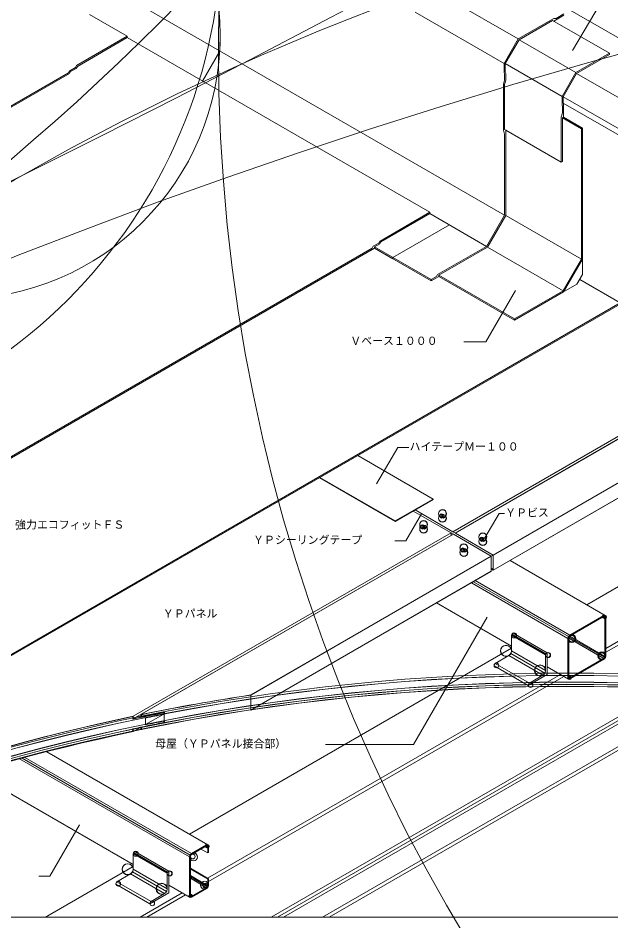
# Model space of a CAD drawing. Units: millimetres, scale not verified. Extents: x -46106 to 18482, y -26766 to 60140.
# Drawn here: x -604 to 753, y -1329 to 739 of the extents above; entities that cross this region are included whole.
import ezdxf
from ezdxf.enums import TextEntityAlignment as Align

# ---------------------------------------------------------------- set-up
doc = ezdxf.new("R2010")
doc.units = ezdxf.units.MM
doc.header["$LTSCALE"] = 7
for name, color, linetype, lineweight in [('0-0_0', 7, 'Continuous', 18), ('0-3_BOUSUI', 1, 'Continuous', 18), ('0-4_MOJI', 7, 'Continuous', 18), ('0-6_dannnetu', 6, 'Continuous', 18), ('0-7_KANAMONO', 5, 'Continuous', 18), ('0-8_doubuti', 5, 'Continuous', 18), ('0-B_STEEL-A', 4, 'Continuous', 18), ('0-D_dekki2', 1, 'Continuous', 18), ('0-E_hari-S', 5, 'Continuous', 18)]:
    doc.layers.add(name, color=color, linetype=linetype, lineweight=lineweight)
doc.styles.add('ＭＳ ゴシック', font='')
doc.styles.get('ＭＳ ゴシック').set_extended_font_data('MS Gothic')

msp = doc.modelspace()

# ---------------------------------------------------------------- linework, layer by layer
at = {"layer": '0-0_0'}
msp.add_lwpolyline([(-1800.053, -1319.833), (1799.947, -1319.833), (1799.947, 1080.167), (-1800.053, 1080.167)], close=True, dxfattribs=at)
at = {"layer": '0-3_BOUSUI'}
for p, q in [((509.178, 287.356), (-864.011, 1080.167)), ((540.523, 691.014), (346.986, 802.752)), ((-354.629, 697.198), (-441.232, 747.198)), ((508.312, 635.224), (304.696, 752.782)), ((749.069, 658.419), (619.165, 733.419)), ((-354.629, 697.198), (-354.629, 694.198)), ((672.328, 614.112), (542.425, 689.112)), ((749.069, 655.419), (749.069, 658.419)), ((640.814, 559.528), (510.91, 634.528)), ((684.981, 485.417), (641.68, 510.417)), ((687.579, 486.917), (644.278, 511.917)), ((639.082, 408.917), (511.776, 482.417)), ((641.68, 410.417), (639.082, 408.917)), ((684.981, 186.66), (511.776, 286.66)), ((341.169, 139.917), (211.266, 214.917)), ((341.169, 136.917), (211.266, 211.917)), ((643.202, 114.296), (469.997, 214.296)), ((531.695, 49.917), (358.49, 149.917)), ((531.695, 46.917), (358.49, 146.917)), ((774.182, 86.917), (681.238, 140.579)), ((774.182, 86.917), (-1662.175, -1319.833)), ((774.182, 83.917), (-1656.979, -1319.833)), ((345.499, -362.583), (173.186, -263.097)), ((258.897, -413.583), (85.721, -313.599)), ((258.897, -412.583), (86.587, -313.099))]:
    msp.add_line(p, q, dxfattribs=at)
for points in [[(645.146, 748.419), (626.96, 737.919), (621.763, 737.919), (540.523, 691.014), (508.312, 635.224), (508.312, 614.575), (509.178, 611.343), (509.178, 596.956), (506.58, 587.259), (506.58, 482.417), (509.178, 472.721), (509.178, 287.356), (468.095, 216.198), (355.892, 151.417), (353.294, 146.917), (341.169, 139.917), (341.169, 136.917)], [(645.146, 745.419), (621.763, 731.919), (619.165, 733.419), (542.425, 689.112), (510.91, 634.528), (510.91, 614.917), (511.776, 611.685), (511.776, 596.614), (509.178, 586.917), (509.178, 483.917), (511.776, 482.417), (511.776, 286.66), (469.997, 214.296), (358.49, 149.917), (358.49, 146.917), (341.169, 136.917)], [(-354.629, 697.198), (-470.636, 630.221), (-473.234, 625.721), (-486.055, 618.319), (-488.653, 613.819), (-1800.053, -143.318)], [(-354.629, 694.198), (-468.734, 628.319), (-471.332, 623.819), (-484.153, 616.417), (-486.751, 611.917), (-1800.053, -146.318)], [(338.191, 291.198), (338.191, 294.198), (-354.629, 694.198)], [(-141.921, 685.378), (-142.333, 663.507), (-182.117, 594.598), (-182.117, 594.598)], [(749.069, 658.419), (672.328, 614.112), (640.814, 559.528), (640.814, 539.917), (641.68, 536.685), (641.68, 521.614), (639.082, 511.917), (639.082, 408.917)], [(749.069, 655.419), (674.23, 612.21), (643.412, 558.832), (643.412, 544.417), (644.278, 543.917), (644.278, 511.917), (641.68, 510.417), (641.68, 410.417)], [(338.191, 294.198), (224.086, 228.319), (221.488, 223.819), (208.667, 216.417), (206.069, 211.917), (-1800.053, -946.423)], [(468.095, 216.198), (338.191, 291.198), (225.988, 226.417), (223.39, 221.917), (211.266, 214.917), (211.266, 211.917), (-1800.053, -949.423)]]:
    msp.add_lwpolyline(points, dxfattribs=at)
for points in [[(684.981, 485.417), (684.981, 186.66), (643.202, 114.296), (531.695, 49.917), (531.695, 46.917), (644.278, 111.917), (687.579, 186.917), (687.579, 486.917)], [(211.266, 211.917), (253.497, 187.535), (253.497, 190.535), (383.021, 265.316), (338.191, 291.198), (225.988, 226.417), (223.39, 221.917), (211.266, 214.917)], [(345.499, -362.583), (345.499, -363.583), (258.897, -413.583), (258.897, -412.583)]]:
    msp.add_lwpolyline(points, close=True, dxfattribs=at)
for centre, radius in [((-14589.76, 28624.52), 31515.975), ((-4161.723, 4611.12), 5490.165), ((3793.591, 668.398), 3939.497), ((-1341.081, 944.29), 1202.593), ((-745.949, 699.596), 604.195), ((4516.577, -12800.75), 13965.194), ((2277.97, -4669.531), 5807.595)]:
    msp.add_circle(centre, radius, dxfattribs=at)
at = {"layer": '0-4_MOJI'}
for p, q in [((534.284, 115.33), (466.297, -2.427)), ((466.297, -2.427), (415.859, -2.427)), ((319.108, -396.538), (283.546, -458.135)), ((283.546, -458.135), (258.327, -458.135)), ((469.381, -633.043), (300.985, -924.715)), ((300.985, -924.715), (99.17, -924.715)), ((-463.68, -1108.097), (-531.666, -1225.853)), ((-531.666, -1225.853), (-556.885, -1225.853))]:
    msp.add_line(p, q, dxfattribs=at)
for points in [[(780.557, 775.366), (730.119, 775.366), (664.417, 664.616)], [(290.276, -244.42), (265.057, -244.42), (216.101, -327.689)], [(509.204, -395.669), (496.594, -395.669), (463.743, -451.045)]]:
    msp.add_lwpolyline(points, dxfattribs=at)
at = {"layer": '0-6_dannnetu'}
for p, q in [((1063.435, -49.083), (390.966, -437.333)), ((1063.435, -55.083), (396.162, -440.333)), ((1069.064, -52.333), (396.595, -440.583)), ((483.197, -490.933), (1155.666, -102.683)), ((483.197, -525.233), (1069.93, -186.483)), ((390.966, -437.333), (304.363, -387.333)), ((386.636, -439.833), (-340.749, -859.788)), ((386.636, -445.833), (-340.749, -865.788)), ((392.265, -443.083), (-323.122, -856.111)), ((392.265, -443.083), (386.636, -439.833)), ((396.595, -440.583), (390.966, -437.333)), ((392.265, -443.083), (478.867, -493.083)), ((396.595, -440.583), (483.197, -490.583)), ((-71.98, -811.464), (478.867, -493.433)), ((478.867, -493.083), (483.197, -490.583)), ((-71.98, -845.764), (478.867, -527.733)), ((478.867, -523.083), (483.197, -520.583)), ((483.197, -525.583), (478.867, -523.083)), ((483.197, -525.233), (479.17, -522.908)), ((-71.98, -811.114), (-71.98, -846.114)), ((-341.704, -866.339), (-341.704, -860.339)), ((-340.749, -859.788), (-340.749, -865.788)), ((-323.122, -856.111), (-323.122, -861.111)), ((-322.178, -856.266), (-322.178, -860.566)), ((-312.366, -878.901), (-272.626, -855.957)), ((-312.366, -863.551), (-312.366, -879.251)), ((-270.924, -851.975), (-270.924, -855.275)), ((-270.009, -850.446), (-270.009, -855.446)), ((-270.009, -851.446), (-270.009, -855.446)), ((-270.009, -855.446), (-270.009, -870.446)), ((-269.094, -849.918), (-269.094, -854.918)), ((-244.052, -850.11), (-244.052, -850.46)), ((-244.052, -865.46), (-244.052, -865.81)), ((-341.704, -894.639), (-341.704, -888.639)), ((-324.471, -885.39), (-340.749, -894.788)), ((-340.749, -888.788), (-340.749, -894.788)), ((-323.122, -886.111), (-320.426, -884.555)), ((-323.122, -891.111), (-323.122, -886.111)), ((-322.178, -886.266), (-322.178, -890.566)), ((-270.924, -870.975), (-270.924, -874.275)), ((-270.009, -870.446), (-270.009, -874.446)), ((-270.009, -875.446), (-270.009, -870.446)), ((-269.094, -870.618), (-269.094, -875.618)), ((-170.219, -1172.833), (-185.807, -1163.833))]:
    msp.add_line(p, q, dxfattribs=at)
for points in [[(687.579, 186.917), (687.579, 151.562), (674.897, 129.595), (644.278, 111.917)], [(1069.93, -185.833), (1155.666, -136.333), (1155.666, -102.333), (483.197, -490.583), (483.197, -525.583), (1069.93, -186.833)]]:
    msp.add_lwpolyline(points, close=True, dxfattribs=at)
for points in [[(387.069, -446.083), (386.636, -445.833), (386.636, -439.833), (300.033, -389.833)], [(-71.98, -846.114), (478.867, -528.083), (478.867, -493.083), (-71.98, -811.114)]]:
    msp.add_lwpolyline(points, dxfattribs=at)
for centre in [(651.402, -5576.526), (651.402, -5581.526), (651.402, -5581.876), (651.402, -5596.876), (651.402, -5597.226), (651.402, -5601.876), (651.402, -5602.226), (651.402, -5606.526), (651.402, -5606.876)]:
    msp.add_circle(centre, 4815.406, dxfattribs=at)
for centre, start, end in [((651.402, -5571.876), 98.63981, 101.67595), ((651.402, -5572.226), 98.63981, 101.66448), ((651.402, -5571.876), 101.8902, 117.99259), ((651.402, -5572.226), 101.90181, 117.98371), ((651.402, -5578.226), 101.04247, 101.90181), ((651.402, -5577.876), 101.03137, 101.8902), ((651.402, -5576.876), 101.03137, 101.67595), ((651.402, -5581.526), 101.04247, 101.5453), ((651.402, -5581.876), 101.03137, 101.5453), ((651.402, -5600.526), 101.04247, 101.90181), ((651.402, -5600.876), 101.03137, 101.8902), ((651.402, -5596.876), 101.03137, 101.5453), ((651.402, -5597.226), 101.04247, 101.5453), ((651.402, -5606.526), 101.90181, 117.10111), ((651.402, -5606.876), 101.8902, 117.09197)]:
    msp.add_arc(centre, 4815.406, start, end, dxfattribs=at)
at = {"layer": '0-7_KANAMONO'}
for p, q in [((1008.877, 555.419), (463.734, 870.157)), ((890.737, 487.21), (674.23, 612.21)), ((859.919, 433.832), (643.412, 558.832)), ((859.919, 419.417), (643.412, 544.417)), ((525.2, -710.333), (525.2, -674.333)), ((487.961, -738.833), (519.138, -720.833)), ((603.142, -755.333), (603.142, -719.333)), ((605.74, -714.833), (606.606, -714.333)), ((485.363, -744.333), (485.363, -743.333)), ((565.903, -783.833), (597.08, -765.833)), ((-340.826, -1210.333), (-340.826, -1174.333)), ((-262.883, -1255.333), (-262.883, -1219.333)), ((-260.285, -1214.833), (-259.419, -1214.333)), ((-378.065, -1238.833), (-346.888, -1220.833)), ((-380.663, -1244.333), (-380.663, -1243.333)), ((-300.122, -1283.833), (-268.946, -1265.833))]:
    msp.add_line(p, q, dxfattribs=at)
for points in [[(606.606, -714.333), (606.606, -764.333), (563.305, -789.333), (563.305, -788.333)], [(-259.419, -1214.333), (-259.419, -1264.333), (-302.721, -1289.333), (-302.721, -1288.333)]]:
    msp.add_lwpolyline(points, dxfattribs=at)
for centre, radius in [((530.582, -674.539), 5.386), ((530.965, -674.6), 5.749), ((512.391, -710.149), 12.636), ((512.699, -709.869), 12.509), ((608.524, -719.539), 5.386), ((608.908, -719.6), 5.749), ((490.607, -743.498), 5.247), ((490.784, -743.347), 5.324), ((590.333, -755.149), 12.636), ((590.642, -754.869), 12.509), ((568.549, -788.498), 5.247), ((568.726, -788.347), 5.324), ((-335.444, -1174.539), 5.386), ((-335.06, -1174.6), 5.749), ((-353.635, -1210.149), 12.636), ((-353.326, -1209.869), 12.509), ((-257.501, -1219.539), 5.386), ((-257.118, -1219.6), 5.749), ((-375.419, -1243.498), 5.247), ((-375.242, -1243.347), 5.324), ((-275.692, -1255.149), 12.636), ((-275.384, -1254.869), 12.509), ((-297.476, -1288.498), 5.247), ((-297.299, -1288.347), 5.324)]:
    msp.add_circle(centre, radius, dxfattribs=at)
at = {"layer": '0-8_doubuti'}
for p, q in [((739.572, -629.029), (521.797, -503.297)), ((654.238, -681.833), (433.401, -554.333)), ((655.506, -677.565), (437.731, -551.833)), ((658.568, -674.333), (442.061, -549.333)), ((525.2, -699.404), (353.665, -600.368)), ((658.568, -674.333), (736.51, -629.333)), ((659.464, -675.815), (737.401, -630.818)), ((739.108, -631.802), (739.108, -721.798)), ((740.84, -631.833), (740.84, -721.833)), ((654.238, -771.833), (654.238, -681.833)), ((655.97, -771.861), (655.97, -681.867)), ((736.51, -727.333), (656.077, -680.895)), ((738.347, -725.393), (657.006, -678.431)), ((739.108, -722.833), (658.675, -676.395)), ((655.506, -774.636), (606.606, -746.404)), ((-169.755, -1154.029), (-538.902, -940.902)), ((-211.788, -1181.833), (-600.924, -957.165)), ((-210.52, -1177.565), (-595.014, -955.577)), ((-207.458, -1174.333), (-589.094, -953.995)), ((-340.826, -1199.404), (-708.092, -987.362)), ((-207.458, -1174.333), (-172.817, -1154.333)), ((-172.817, -1156.333), (-207.458, -1176.333)), ((-211.788, -1271.833), (-211.788, -1181.833)), ((-210.056, -1180.833), (-210.056, -1270.833)), ((-168.487, -1231.833), (-210.056, -1207.833)), ((-210.056, -1209.833), (-170.219, -1232.833)), ((-170.219, -1247.833), (-210.056, -1224.833)), ((-170.98, -1250.393), (-210.056, -1227.833)), ((-172.817, -1252.333), (-210.056, -1230.833)), ((-210.52, -1274.636), (-259.419, -1246.404)), ((-207.458, -1272.333), (-172.817, -1252.333)), ((-172.817, -1254.333), (-207.458, -1274.333)), ((-211.331, -1273.805), (-211.788, -1271.833))]:
    msp.add_line(p, q, dxfattribs=at)
for points in [[(735.614, -727.85), (657.675, -772.848), (656.581, -773.191)], [(736.51, -729.333), (658.568, -774.333), (656.631, -774.923)], [(-168.487, -1156.833), (-168.487, -1171.833), (-170.219, -1172.833), (-170.219, -1157.833)], [(-170.219, -1247.833), (-170.219, -1232.833), (-168.487, -1231.833), (-168.487, -1246.833)]]:
    msp.add_lwpolyline(points, dxfattribs=at)
for centre, radius in [((736.887, -631.71), 3.955), ((738.601, -632.723), 3.984), ((736.887, -631.71), 2.223), ((738.601, -632.723), 2.252), ((738.499, -630.888), 2.146), ((738.499, -630.888), 0.414), ((663.204, -682.175), 8.973), ((663.349, -681.928), 8.975), ((663.204, -682.175), 7.241), ((663.349, -681.928), 7.243), ((731.73, -721.739), 8.973), ((731.872, -721.49), 8.975), ((731.73, -721.739), 7.241), ((731.872, -721.49), 7.243), ((658.22, -771.949), 3.984), ((656.579, -772.777), 2.146), ((658.22, -771.949), 2.252), ((656.579, -772.777), 0.414), ((-172.44, -1156.71), 3.955), ((-172.591, -1157.759), 2.373), ((-170.725, -1157.723), 3.984), ((-171.562, -1158.367), 2.39), ((-170.828, -1155.888), 2.146), ((-171.623, -1157.266), 1.288), ((-202.822, -1182.175), 8.973), ((-202.677, -1181.928), 8.975), ((-204.676, -1181.038), 5.384), ((-204.589, -1180.89), 5.385), ((-177.596, -1246.739), 8.973), ((-177.455, -1246.49), 8.975), ((-175.684, -1247.776), 5.384), ((-175.6, -1247.627), 5.385), ((-209.541, -1270.97), 3.955), ((-209.447, -1272.777), 2.146), ((-208.708, -1270.315), 2.373), ((-207.666, -1270.902), 2.39), ((-208.651, -1271.399), 1.288)]:
    msp.add_circle(centre, radius, dxfattribs=at)
at = {"layer": '0-B_STEEL-A'}
for p, q in [((697.167, -604.547), (955.181, -455.583)), ((1063.435, -518.083), (740.84, -704.333)), ((1063.435, -527.083), (740.84, -713.333)), ((-212.159, -1129.547), (525.2, -703.833)), ((1018.834, -733.333), (2.986, -1319.833)), ((637.288, -764.118), (-170.652, -1230.583)), ((1063.435, -759.083), (92.187, -1319.833)), ((645.083, -768.618), (-168.487, -1238.333)), ((916.643, -776.333), (-24.726, -1319.833)), ((923.571, -780.333), (-10.87, -1319.833)), ((1063.435, -768.083), (107.775, -1319.833)), ((-541.744, -1319.833), (-340.826, -1203.833)), ((-228.737, -1264.118), (-325.237, -1319.833)), ((-220.943, -1268.618), (-309.649, -1319.833))]:
    msp.add_line(p, q, dxfattribs=at)
at = {"layer": '0-D_dekki2'}
for p, q in [((372.96, -402.201), (371.48, -403.583)), ((329.658, -427.201), (328.179, -428.583)), ((465.191, -455.451), (463.712, -456.833)), ((421.89, -480.451), (420.411, -481.833))]:
    msp.add_line(p, q, dxfattribs=at)
for centre, radius in [((366.947, -395.897), 8.724), ((367.289, -395.63), 8.989), ((323.646, -420.897), 8.724), ((323.988, -420.63), 8.989), ((366.947, -406.269), 8.724), ((367.289, -406.535), 8.989), ((364.695, -402.073), 3.962), ((364.68, -400.108), 3.941), ((363.172, -401.083), 2.146), ((369.605, -402.073), 3.962), ((371.128, -401.083), 2.146), ((323.646, -431.269), 8.724), ((323.988, -431.535), 8.989), ((321.394, -427.073), 3.962), ((321.379, -425.108), 3.941), ((319.871, -426.083), 2.146), ((326.303, -427.073), 3.962), ((327.827, -426.083), 2.146), ((459.179, -449.147), 8.724), ((459.179, -459.519), 8.724), ((459.521, -448.88), 8.989), ((459.521, -459.785), 8.989), ((456.927, -455.323), 3.962), ((456.912, -453.358), 3.941), ((455.404, -454.333), 2.146), ((461.836, -455.323), 3.962), ((463.36, -454.333), 2.146), ((415.877, -474.147), 8.724), ((416.22, -473.88), 8.989), ((413.611, -478.358), 3.941), ((415.877, -484.519), 8.724), ((416.22, -484.785), 8.989), ((413.626, -480.323), 3.962), ((412.103, -479.333), 2.146), ((418.535, -480.323), 3.962), ((420.058, -479.333), 2.146)]:
    msp.add_circle(centre, radius, dxfattribs=at)
at = {"layer": '0-E_hari-S'}
for p, q in [((603.142, -719.333), (525.2, -674.333)), ((603.903, -716.772), (525.961, -671.772)), ((606.606, -714.333), (528.664, -669.333)), ((597.08, -765.833), (519.138, -720.833)), ((601.366, -761.307), (523.424, -716.307)), ((603.142, -755.333), (525.2, -710.333)), ((565.903, -783.833), (487.961, -738.833)), ((563.305, -789.333), (485.363, -744.333)), ((-262.883, -1219.333), (-340.826, -1174.333)), ((-262.122, -1216.772), (-340.065, -1171.772)), ((-259.419, -1214.333), (-337.362, -1169.333)), ((-264.659, -1261.307), (-342.601, -1216.307)), ((-262.883, -1255.333), (-340.826, -1210.333)), ((-300.122, -1283.833), (-378.065, -1238.833)), ((-268.946, -1265.833), (-346.888, -1220.833)), ((-302.721, -1289.333), (-380.663, -1244.333))]:
    msp.add_line(p, q, dxfattribs=at)

# ---------------------------------------------------------------- texts
at = {"layer": '0-4_MOJI', "style": 'ＭＳ ゴシック'}
for s, p in [('Ｖベース１０００', (155.96, -14.927)), ('ハイテープＭー１００', (291.613, -256.985)), ('ＹＰビス', (510.541, -408.235)), ('強力エコフィットＦＳ', (-611.247, -435.782)), ('ＹＰシーリングテープ', (-66.547, -470.635)), ('ＹＰパネル', (-273.084, -639.312)), ('母屋（ＹＰパネル接合部）', (-290.677, -937.215))]:
    msp.add_text(s, height=18.33, dxfattribs=at).set_placement(p, align=Align.BOTTOM_LEFT)

doc.saveas('drawing.dxf')
